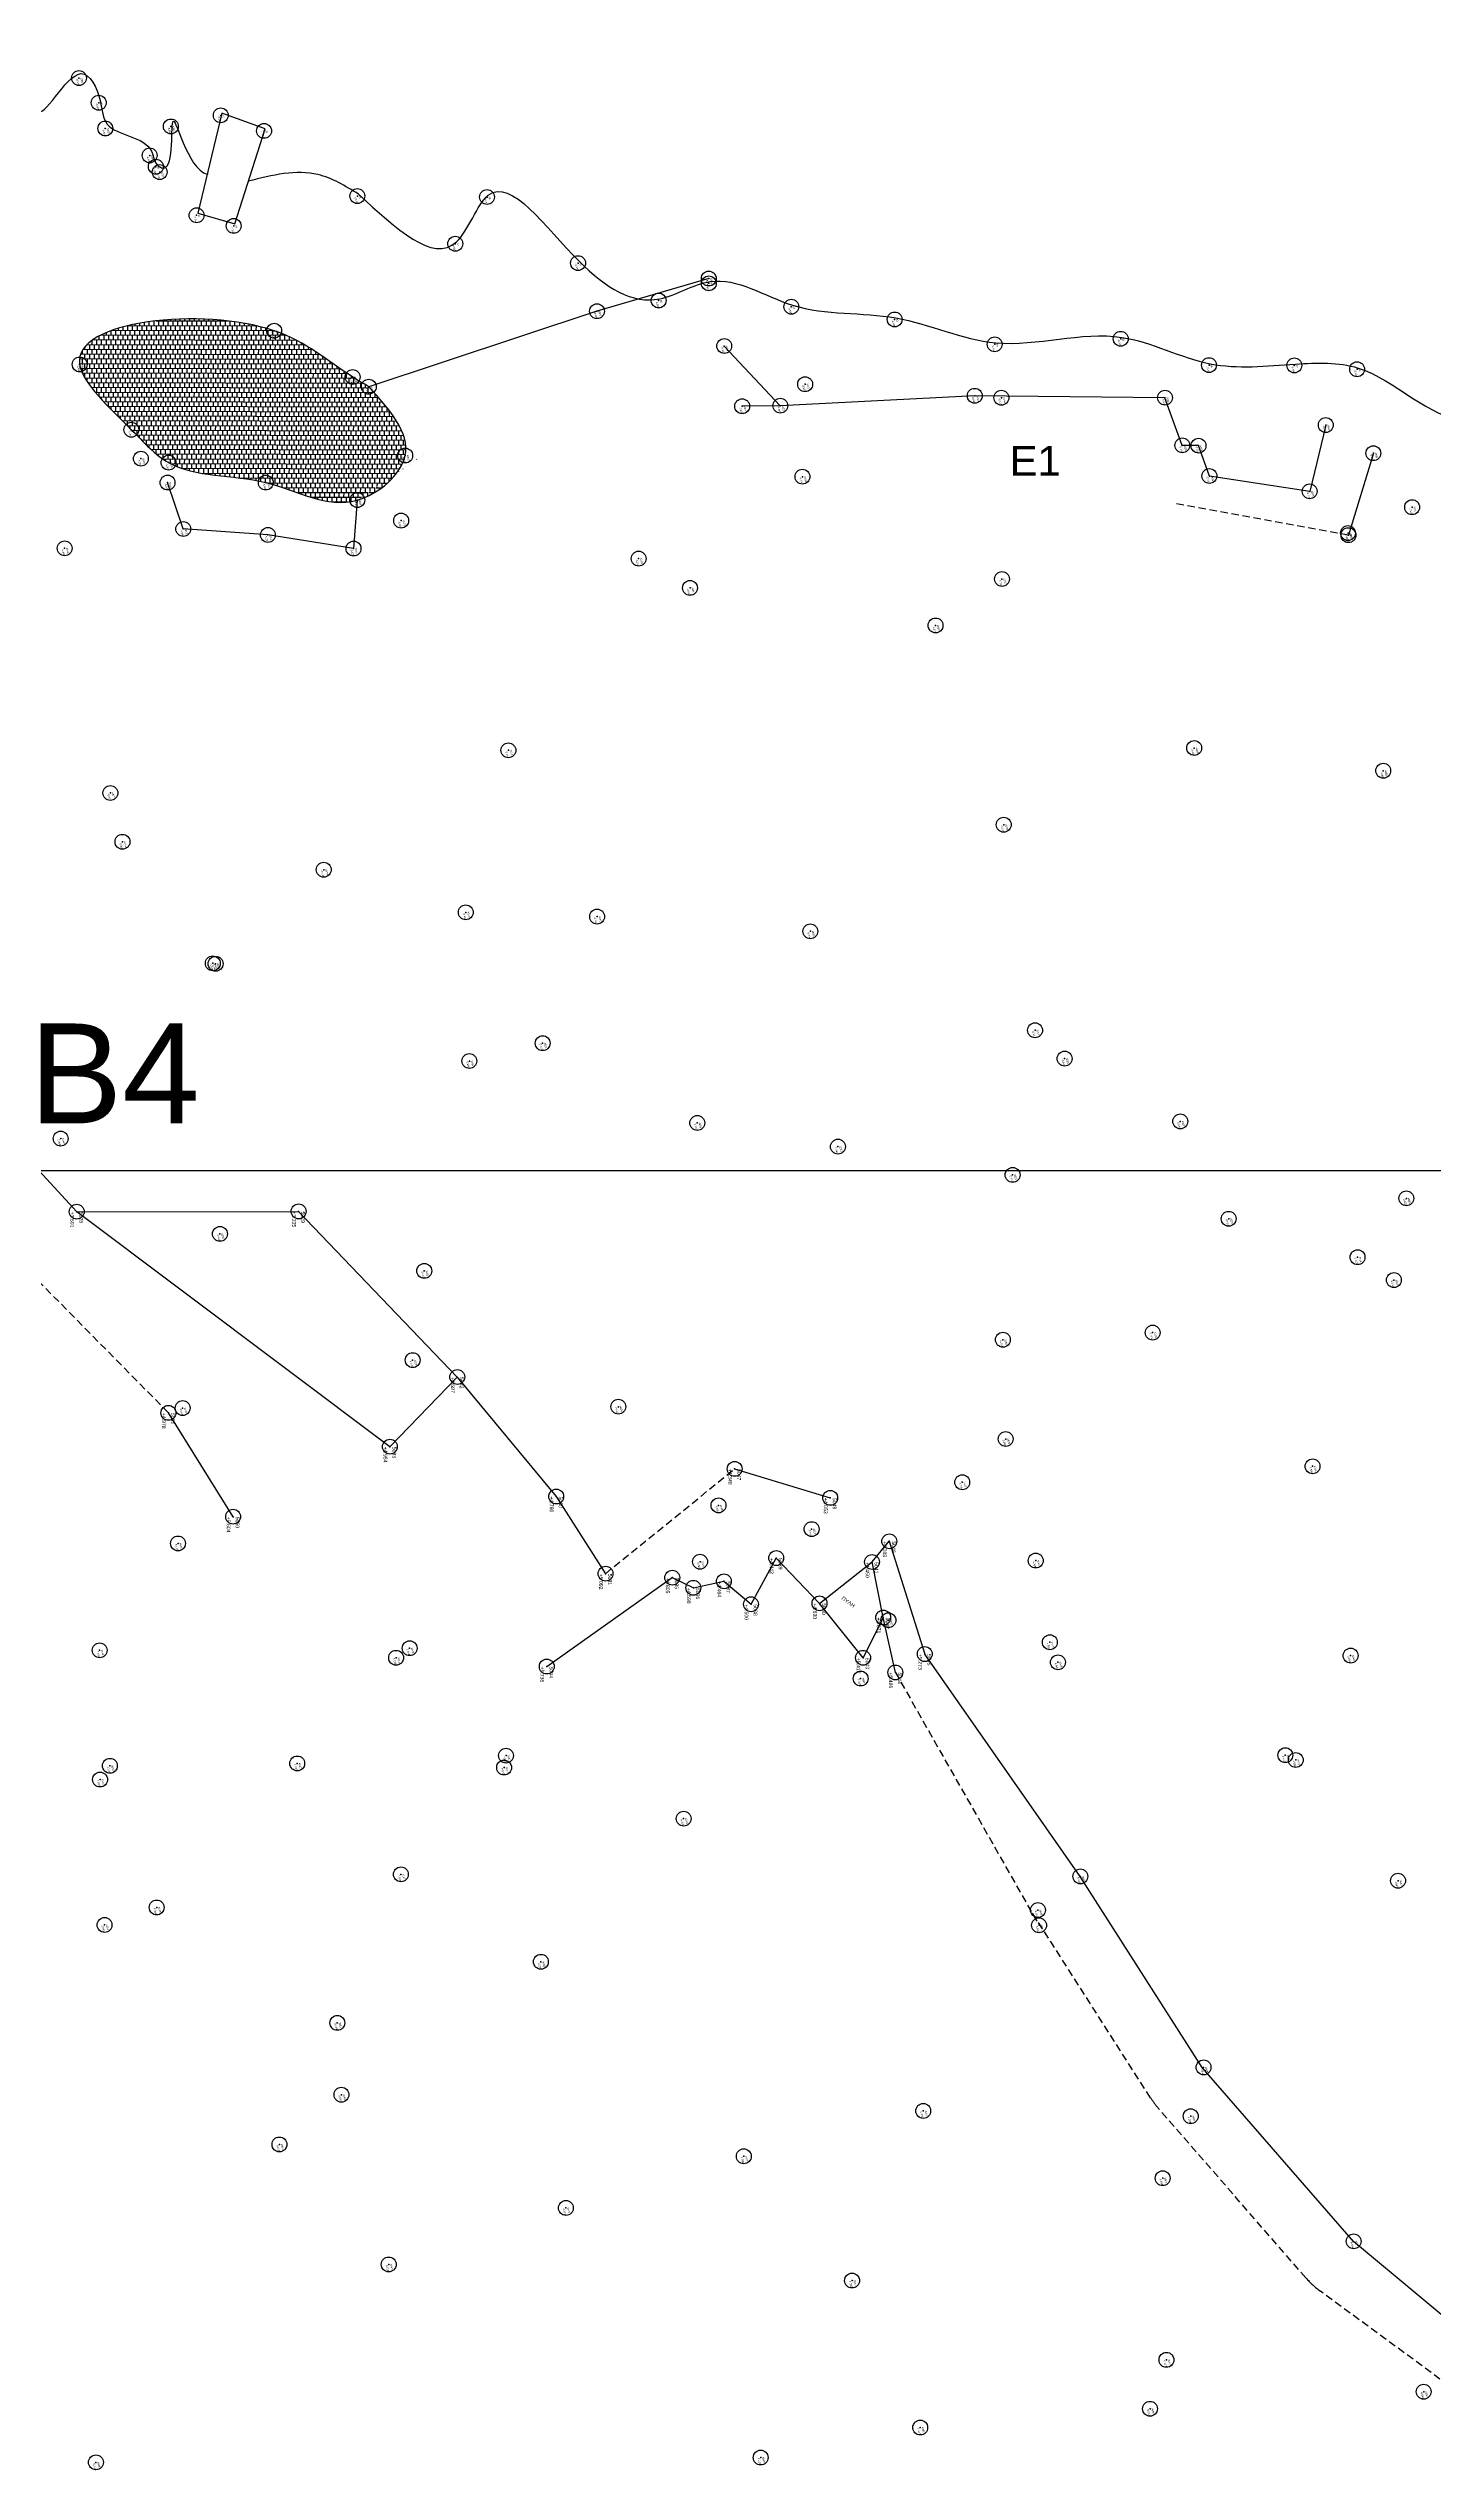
# Model space of a CAD drawing. Header units: millimetres. Extents: x 979 to 714242, y 976 to 4055134.
# Drawn here: x 713991.2 to 714037.8, y 4054819.1 to 4054900.6 of the extents above; entities that cross this region are included whole.
import ezdxf
from ezdxf.enums import TextEntityAlignment as Align

# ---------------------------------------------------------------- set-up
doc = ezdxf.new("R2010")
doc.units = ezdxf.units.MM
doc.header["$LTSCALE"] = 0.5
doc.header["$MEASUREMENT"] = 0
doc.header["$PDMODE"] = 32
doc.header["$PDSIZE"] = 0.5
doc.linetypes.add('DASHED', pattern=[0.75, 0.5, -0.25])
doc.linetypes.add('KatAxonas', pattern=[130, 100, -15, 0, -15])
for name, color, linetype in [('__lithosoros', 50, 'Continuous'), ('AKTOGRAMMI', 255, 'Continuous'), ('Allo', 3, 'KatAxonas'), ('AREA_KYK', 4, 'Continuous'), ('AREA_NOTES', 4, 'Continuous'), ('AREA_SHM', 4, 'Continuous'), ('AREA_TXT', 4, 'Continuous'), ('Endeixeis', 61, 'Continuous'), ('kanabos', 7, 'Continuous'), ('onoma_kataskevon', 1, 'Continuous'), ('TAX-DESC', 45, 'Continuous'), ('TAX-H', 192, 'Continuous'), ('TAX-KOD', 7, 'Continuous'), ('TAX-SHM', 7, 'Continuous')]:
    doc.layers.add(name, color=color, linetype=linetype)
doc.styles.add('gr-sdtopo1', font='gr-sdtopo1.shx', dxfattribs={"bigfont": 'BigFgrsdto1.shx'})
doc.styles.get("Standard").update_dxf_attribs({"font": 'arial.ttf'})
doc.styles.add('zzARIALzz', font='arial.ttf')

# ---------------------------------------------------------------- blocks, each defined once
blk = doc.blocks.new('kanabos')
at = {"layer": 'kanabos'}
blk.add_line((713988.0959999999, 4054862.798), (714188.096, 4054862.798), dxfattribs=at)
blk = doc.blocks.new('blk_SHMEIO_3-Lay')
at = {"layer": 'TAX-SHM'}
blk.add_point((0, 0), dxfattribs=at)
at = {"layer": 'TAX-DESC', "style": 'gr-sdtopo1'}
blk.add_attdef('DESC', (1.115307688236918, -0.3373385483951488), '', height=0.5, dxfattribs=at)
at = {"layer": 'TAX-H', "style": 'gr-sdtopo1'}
blk.add_attdef('H', (0, -1.7), '', height=1, dxfattribs=at)
at = {"layer": 'TAX-KOD', "style": 'gr-sdtopo1'}
blk.add_attdef('KOD', (0, 0.7000000000000002), '', height=1, dxfattribs=at)
blk = doc.blocks.new('blk_KOR-IDIOKT_4-Lay')
at = {"layer": 'AREA_KYK', "linetype": 'ByBlock', "lineweight": -2}
blk.add_circle((0, 0), 1, dxfattribs=at)
at = {"layer": 'AREA_SHM'}
blk.add_point((0, 0), dxfattribs=at)
at = {"layer": 'AREA_NOTES', "style": 'zzARIALzz'}
blk.add_attdef('KTT', (1.414213562373095, -3.414213562373095), '', height=1.5, dxfattribs=at)
at = {"layer": 'AREA_TXT', "style": 'zzARIALzz'}
blk.add_attdef('AA', (1.414213562373095, 1.414213562373095), '', height=3, dxfattribs=at)

msp = doc.modelspace()

# ---------------------------------------------------------------- hatches: boundary and pattern name
at = {"layer": '__lithosoros', "linetype": 'DASHED', "ltscale": 0.5}
h = msp.add_hatch(dxfattribs=at)
h.set_pattern_fill('AR-B88', color=256, scale=0.02, angle=-0.1253697694432894, style=0)
h.set_pattern_definition([(359.8746302305567, (0, 0), (0.0003500981621106096, 0.1599996169722818), []), (89.87463023055672, (0, 0), (-0.07964971032403027, 0.1601746660533371), [0.16, -0.16])])
edge = h.paths.add_edge_path()
edge.add_spline(control_points=[(714001.5853966628, 4054885.374920296), (714002.308808526, 4054885.577442361), (714003.9454917399, 4054886.996676333), (714002.6677815237, 4054888.416237971), (714001.9738185704, 4054889.187244709)], knot_values=[0, 1.292299600663682e-12, 1.292299600663682e-12, 1.292299600663682e-12, 2.200502669649365, 4.816476102081145, 4.816476102081145, 4.816476102081145, 4.816476102081145], degree=3, periodic=0)
edge.add_spline(control_points=[(714001.9738185704, 4054889.187244709), (714001.7896821551, 4054889.295286562), (714000.7199036588, 4054889.922977997), (713998.4142666734, 4054892.082414859), (713990.1793946616, 4054891.252198916), (713993.8061328724, 4054887.988911717), (713995.5236730295, 4054886.069496945), (713998.5308587089, 4054886.356871263), (714000.555904235, 4054885.086709746), (714001.5853966628, 4054885.374920296)], knot_values=[4.816476102079854, 4.816476102079854, 4.816476102079854, 4.816476102079854, 5.452911487884112, 8.513978785556816, 15.15163868863174, 17.9495380788986, 19.6200412966764, 22.95812457907469, 26.08967515337249, 26.08967515337378, 26.08967515337378, 26.08967515337378], degree=3, periodic=0)
h.paths.add_polyline_path([(714001.8559103926, 4054889.15659676), (714001.9292559117, 4054888.874423343), (714002.01995451, 4054888.897998688), (714001.9466089909, 4054889.180172105)], flags=24)
h.paths.add_polyline_path([(714002.0010281502, 4054889.194317312), (714002.052669383, 4054888.995644192), (714002.1433679813, 4054889.019219538), (714002.0917267485, 4054889.217892658)], flags=25)
h.paths.add_polyline_path([(714003.0780812564, 4054886.843673203), (714003.1529236228, 4054886.555741144), (714003.243622221, 4054886.57931649), (714003.1687798547, 4054886.867248548)], flags=24)
h.paths.add_polyline_path([(713998.537195003, 4054885.972293425), (713998.5821004228, 4054885.79953419), (713998.6727990211, 4054885.823109536), (713998.6278936013, 4054885.99586877)], flags=24)
h.paths.add_polyline_path([(713995.2672373225, 4054886.64324556), (713995.3121427423, 4054886.470486325), (713995.4028413406, 4054886.49406167), (713995.3579359208, 4054886.666820905)], flags=24)
h.paths.add_polyline_path([(713994.0148500284, 4054887.748735073), (713994.060503872, 4054887.573096518), (713994.1512024703, 4054887.596671863), (713994.1055486267, 4054887.772310419)], flags=24)
h.paths.add_polyline_path([(713992.2781382577, 4054889.942378897), (713992.3237921012, 4054889.766740341), (713992.4144906995, 4054889.790315687), (713992.368836856, 4054889.965954242)], flags=24)
h.paths.add_polyline_path([(713998.6731353981, 4054891.038424684), (713998.7427387988, 4054890.77064787), (713998.8334373971, 4054890.794223215), (713998.7638339964, 4054891.06200003)], flags=24)
h.paths.add_polyline_path([(713998.8182531554, 4054891.076145237), (713998.8631585753, 4054890.903386002), (713998.9538571736, 4054890.926961347), (713998.9089517538, 4054891.099720582)], flags=25)
h.paths.add_polyline_path([(714001.3107573079, 4054889.485014351), (714001.384102827, 4054889.202840934), (714001.4748014254, 4054889.22641628), (714001.4014559062, 4054889.508589697)], flags=24)
h.paths.add_polyline_path([(714001.4558750653, 4054889.522734904), (714001.5060194508, 4054889.329820425), (714001.5967180491, 4054889.353395771), (714001.5465736636, 4054889.54631025)], flags=25)

# ---------------------------------------------------------------- linework, layer by layer
at = {"layer": 'AKTOGRAMMI'}
for p, q in [((713997.0332653136, 4054898.380244315), (713996.2232653135, 4054895.019244315)), ((713998.4872653136, 4054897.860244315), (713997.0332653136, 4054898.380244315)), ((713997.4712653136, 4054894.663244315), (713998.4872653136, 4054897.860244315)), ((713996.2232653135, 4054895.019244315), (713997.4712653136, 4054894.663244315))]:
    msp.add_line(p, q, dxfattribs=at)
for points in [[(713952.5491376348, 4054909.22173878), (713955.4053167043, 4054908.696452077), (713958.5164178434, 4054909.563176775), (713962.0468566815, 4054909.782201007), (713962.0540189581, 4054908.898915264), (713963.4574365438, 4054907.776263457), (713966.4553630514, 4054907.11408021), (713967.9357378302, 4054907.250901535), (713968.2343905418, 4054907.396027348), (713968.7009453462, 4054906.665504512), (713968.7060125085, 4054906.637894299), (713970.1502676075, 4054906.308678246), (713969.344853163, 4054904.596805713), (713968.9469938452, 4054903.710680317), (713970.3035724304, 4054904.355952298), (713971.5518007274, 4054904.621613958), (713970.869722388, 4054903.915563577), (713972.6353055295, 4054903.282047855), (713973.206990271, 4054902.790356759), (713975.1820469277, 4054903.462805292), (713975.2302637664, 4054903.500049573), (713976.3589345868, 4054902.761459877), (713976.5444435008, 4054902.498940375), (713979.4816382796, 4054902.622626715), (713979.9464338205, 4054902.519528273), (713981.1070085568, 4054902.790070621), (713981.3413624987, 4054902.821022854), (713982.0229530627, 4054901.545977638), (713983.1568045906, 4054901.780583018), (713983.8245633933, 4054901.948403053), (713985.4818996779, 4054901.821495544), (713986.0352967395, 4054901.706686126), (713987.9960065003, 4054898.642719705), (713989.0576226754, 4054899.694699313), (713989.2640855149, 4054899.617214415), (713989.5377427577, 4054899.895163041), (713990.0249605178, 4054899.220586985), (713990.6349345477, 4054899.378167705), (713990.8542728844, 4054898.501152487), (713992.2922571497, 4054899.715431389), (713992.9363218526, 4054898.807177207), (713993.1760457983, 4054898.017519841), (713994.6655846984, 4054897.109223158), (713994.8546149933, 4054896.653974609), (713995.0025026042, 4054896.548677598), (713995.3797657267, 4054898.082807493), (713996.5395127039, 4054896.331475771), (713996.5546382345, 4054896.327830522)], [(714001.6304609821, 4054895.662145917), (714000.2648368098, 4054896.321655131), (713997.9271532183, 4054896.097765606)], [(714001.6304609821, 4054895.662145917), (714004.9209586792, 4054894.057942094), (714005.9913958395, 4054895.627603615), (714009.0505374568, 4054893.403904542), (714011.7577892629, 4054892.144977754), (714013.4460565184, 4054892.722285016), (714016.2183343967, 4054891.932217065), (714019.6934026914, 4054891.502612193), (714023.0565785017, 4054890.665251178), (714027.294986286, 4054890.846977496), (714030.2640514455, 4054889.95947872), (714033.1310336418, 4054889.94820541), (714035.2427506952, 4054889.816584419), (714038.9228623508, 4054888.035527653), (714042.6960590013, 4054888.121271675), (714044.166257396, 4054886.496050824), (714046.2455013754, 4054886.491501191), (714048.6496072441, 4054886.08023975), (714049.6448542476, 4054887.106064492), (714052.5342063605, 4054884.521736075), (714055.9817582954, 4054884.313191941), (714061.5219135177, 4054884.378069608), (714063.1255466295, 4054881.466553706), (714064.6776521711, 4054883.798163105), (714066.7622993886, 4054881.806596893), (714068.5482623806, 4054880.416685676), (714070.5283735215, 4054881.836356366), (714072.2644392366, 4054884.149563195), (714077.0609138436, 4054879.334056436), (714078.571207723, 4054880.837755342), (714080.4318313481, 4054879.749681481), (714081.1292146983, 4054881.295159227), (714084.0297869949, 4054880.863310691), (714086.0294939574, 4054881.339595746), (714087.7466977475, 4054881.508679934)]]:
    msp.add_spline(points, degree=3, dxfattribs=at)
at = {"layer": 'Allo'}
for p, q in [((714015.8099807166, 4054888.550544566), (714014.5273243589, 4054888.532277975)), ((713995.7342852354, 4054884.404748628), (713995.2057812926, 4054885.964970914)), ((714001.5853966628, 4054885.374920297), (714001.4589319862, 4054883.746741349)), ((713998.5792832426, 4054884.204011631), (713995.7342852354, 4054884.404748628)), ((714001.4589319862, 4054883.746741349), (713998.5792832426, 4054884.204011631)), ((713984.7513647593, 4054869.49689841), (713992.151921068, 4054861.448223282)), ((713992.151921068, 4054861.448223282), (713999.6121256915, 4054861.457332408)), ((714002.6814652637, 4054853.546883836), (713992.151921068, 4054861.448223282)), ((713999.6121256915, 4054861.457332408), (714004.9482293965, 4054855.888682369)), ((714004.9482293965, 4054855.888682369), (714002.6814652637, 4054853.546883836)), ((714004.9482293965, 4054855.888682369), (714008.2740338054, 4054851.869698662)), ((713997.4105656215, 4054851.192967534), (713995.2354699611, 4054854.684708056)), ((714014.2740060419, 4054852.801004284), (714017.4879335042, 4054851.824783884)), ((714008.2740338054, 4054851.869698662), (714009.9337652726, 4054849.276215203)), ((714018.8934168081, 4054849.669907163), (714019.4737927031, 4054850.364272933)), ((714019.4737927031, 4054850.364272933), (714020.6679906277, 4054846.573691932)), ((714007.9580988946, 4054846.153571553), (714012.1759729912, 4054849.143119195)), ((714012.1759729912, 4054849.143119195), (714012.8858407155, 4054848.801650582)), ((714014.8253955971, 4054848.247448578), (714015.6711781645, 4054849.801163111)), ((714015.6711781645, 4054849.801163111), (714017.1276392563, 4054848.278978468)), ((714017.1276392563, 4054848.278978468), (714018.8934168081, 4054849.669907163)), ((714019.269680416, 4054847.801505254), (714018.8934168081, 4054849.669907163)), ((714012.8858407155, 4054848.801650582), (714013.912228418, 4054849.019203528)), ((714013.912228418, 4054849.019203528), (714014.8253955971, 4054848.247448578)), ((714018.5921642191, 4054846.448737054), (714017.1276392563, 4054848.278978468)), ((714019.269680416, 4054847.801505254), (714018.5921642191, 4054846.448737054)), ((714019.6780816726, 4054845.954901773), (714019.269680416, 4054847.801505254)), ((714025.897537217, 4054839.096791536), (714020.6679906277, 4054846.573691932)), ((714029.9992528216, 4054832.675697486), (714025.897537217, 4054839.096791536)), ((714035.0880343248, 4054826.826218162), (714029.9992528216, 4054832.675697486)), ((714043.3725704728, 4054819.893399629), (714035.0880343248, 4054826.826218162))]:
    msp.add_line(p, q, dxfattribs=at)
at = {"layer": 'Allo', "linetype": 'DASHED'}
for p, q in [((714034.9137399332, 4054884.196463747), (714029.1191780117, 4054885.251164226)), ((713995.2354699611, 4054854.684708056), (713980.4086950975, 4054869.722198675)), ((714009.9337652726, 4054849.276215203), (714014.2740060419, 4054852.801004284)), ((714019.6780816726, 4054845.954901773), (714024.5102117797, 4054837.453944881)), ((714028.2596039822, 4054831.65053792), (714024.1969522377, 4054838.010478846)), ((714033.4819237979, 4054825.597918575), (714028.5244287672, 4054831.296486034)), ((714042.2226674668, 4054819.086155505), (714033.9692094062, 4054825.149212063))]:
    msp.add_line(p, q, dxfattribs=at)
at = {"layer": 'Allo', "linetype": 'Continuous', "ltscale": 0.1800222914024367}
for points in [[(714013.4052968887, 4054892.825069533), (714009.6446737517, 4054891.726680431), (714001.9738185704, 4054889.187244709)], [(714029.3273935909, 4054887.216219953), (714028.7444040123, 4054888.819107395), (714022.3488434078, 4054888.882199049), (714015.8099807166, 4054888.550544566), (714013.922953839, 4054890.555298558)]]:
    msp.add_lwpolyline(points, dxfattribs=at)
at = {"layer": 'Allo', "ltscale": 0.1800222914024367}
for points in [[(714034.1511039543, 4054887.897640771), (714033.6101400182, 4054885.669903349), (714030.2383185197, 4054886.184190993), (714029.871522083, 4054887.205770835), (714029.3273935909, 4054887.216219953)], [(714035.7502918299, 4054886.952554987), (714034.9137399332, 4054884.196463747)]]:
    msp.add_lwpolyline(points, dxfattribs=at)
at = {"layer": 'Allo'}
for centre, start, end in [((714030.7878088759, 4054833.265523993), 212.5699379197397, 221.0217887334337), ((714035.7453039063, 4054827.566956534), 221.0217887341722, 233.6986974763661)]:
    msp.add_arc(centre, 3, start, end, dxfattribs=at)
at = {"layer": 'Allo', "linetype": 'Continuous'}
msp.add_spline([(714001.9738185704, 4054889.187244709), (714003.1959894341, 4054886.874321152), (714001.5853966628, 4054885.374920297), (713998.5099854236, 4054885.965220822), (713995.2400277429, 4054886.636172956), (713993.9876404488, 4054887.74166247), (713992.2509286781, 4054889.935306293), (713998.7910435759, 4054891.069072633), (714001.4286654857, 4054889.5156623), (714001.9738185704, 4054889.187244709)], degree=3, dxfattribs=at)

# ---------------------------------------------------------------- block references
at = {"layer": 'AREA_SHM', "xscale": 1.119008732385416, "yscale": 1.119008732385416, "zscale": 1.119008732385416}
msp.add_blockref('blk_KOR-IDIOKT_4-Lay', (713988.9738448192, 4054862.836950098), dxfattribs=at).add_auto_attribs({'AA': 'B4'})
at = {"layer": 'kanabos'}
msp.add_blockref('kanabos', (0.8778448193334043, 0.03895009867846966), dxfattribs=at)
at = {"layer": 'TAX-SHM'}
for p, xscale, yscale, zscale, rotation, values in [((713992.2283072327, 4054899.566361182), 0.062475, 0.062475, 0.062475, 284.5704941548227, {'KOD': '3381', 'H': '-8.565'}), ((713992.8926247153, 4054898.735771463), 0.062475, 0.062475, 0.062475, 284.5704941548227, {'KOD': '39', 'H': '-8.605'}), ((713993.1134062447, 4054897.870485084), 0.062475, 0.062475, 0.062475, 284.5704941548227, {'KOD': '3382', 'H': '-8.617'}), ((713995.3170264135, 4054897.939057332), 0.062475, 0.062475, 0.062475, 284.5704941548227, {'KOD': '3384', 'H': '-8.512'}), ((713996.9970550677, 4054898.312721246), 0.062475, 0.062475, 0.062475, 284.5704941548227, {'KOD': '42', 'H': '-7.957'}), ((713998.4511357653, 4054897.790738177), 0.062475, 0.062475, 0.062475, 284.5704941548227, {'KOD': '43', 'H': '-7.985'}), ((713994.6052651545, 4054896.964661154), 0.062475, 0.062475, 0.062475, 284.5704941548227, {'KOD': '3383', 'H': '-8.499'}), ((713994.8125480451, 4054896.584583789), 0.062475, 0.062475, 0.062475, 284.5704941548227, {'KOD': '40', 'H': '-7.900'}), ((713994.9420503462, 4054896.404366825), 0.062475, 0.062475, 0.062475, 284.5704941548227, {'KOD': '3137', 'H': '-7.941'}), ((714001.5887900032, 4054895.597545326), 0.062475, 0.062475, 0.062475, 284.5704941548227, {'KOD': '45', 'H': '-8.620'}), ((714005.9488477395, 4054895.566407907), 0.062475, 0.062475, 0.062475, 284.5704941548227, {'KOD': '48', 'H': '-8.691'}), ((713996.183110998, 4054894.952900856), 0.062475, 0.062475, 0.062475, 284.5704941548227, {'KOD': '41', 'H': '-7.742'}), ((713997.429972271, 4054894.596099838), 0.062475, 0.062475, 0.062475, 284.5704941548227, {'KOD': '44', 'H': '-7.717'}), ((714004.8798050485, 4054893.994927164), 0.062475, 0.062475, 0.062475, 284.5704941548227, {'KOD': '47', 'H': '-8.552'}), ((714009.0094033307, 4054893.343875686), 0.062475, 0.062475, 0.062475, 284.5704941548227, {'KOD': '49', 'H': '-8.398'}), ((714013.4052968887, 4054892.825069533), 0.062475, 0.062475, 0.062475, 284.5704941548227, {'KOD': '4906', 'H': '-8.791'}), ((714011.7177536027, 4054892.086788654), 0.062475, 0.062475, 0.062475, 284.5704941548227, {'KOD': '50', 'H': '-8.260'}), ((714013.4065446756, 4054892.665243243), 0.062475, 0.062475, 0.062475, 284.5704941548227, {'KOD': '51', 'H': '-8.602'}), ((714009.6446737517, 4054891.726680431), 0.062475, 0.062475, 0.062475, 284.5704941548227, {'KOD': '4907', 'H': '-8.470'}), ((714016.1789178513, 4054891.877352404), 0.062475, 0.062475, 0.062475, 284.5704941548227, {'KOD': '52', 'H': '-8.595'}), ((714019.6542245732, 4054891.449891074), 0.062475, 0.062475, 0.062475, 284.5704941548227, {'KOD': '53', 'H': '-8.440'}), ((713998.7910435759, 4054891.069072633), 0.062475, 0.062475, 0.062475, 284.5704941548227, {'KOD': '4919', 'H': '-6.810'}), ((714013.922953839, 4054890.555298558), 0.062475, 0.062475, 0.062475, 284.5704941548227, {'KOD': '4905', 'H': '-8.201'}), ((714023.017643847, 4054890.614151407), 0.062475, 0.062475, 0.062475, 284.5704941548227, {'KOD': '54', 'H': '-8.643'}), ((714027.2563507003, 4054890.799446341), 0.062475, 0.062475, 0.062475, 284.5704941548227, {'KOD': '55', 'H': '-8.244'}), ((713992.2509286781, 4054889.935306293), 0.062475, 0.062475, 0.062475, 284.5704941548227, {'KOD': '4918', 'H': '-5.882'}), ((714030.2258629175, 4054889.912979651), 0.062475, 0.062475, 0.062475, 284.5704941548227, {'KOD': '56', 'H': '-7.535'}), ((714033.093326868, 4054889.904063616), 0.062475, 0.062475, 0.062475, 284.5704941548227, {'KOD': '57', 'H': '-8.550'}), ((714035.2046813602, 4054889.77507057), 0.062475, 0.062475, 0.062475, 284.5704941548227, {'KOD': '58', 'H': '-8.509'}), ((714001.4286654857, 4054889.5156623), 0.062475, 0.062475, 0.062475, 284.5704941548227, {'KOD': '4920', 'H': '-6.685'}), ((714001.9738185704, 4054889.187244709), 0.062475, 0.062475, 0.062475, 284.5704941548227, {'KOD': '4908', 'H': '-6.866'}), ((714016.6451229705, 4054889.272873035), 0.062475, 0.062475, 0.062475, 284.5704941548227, {'KOD': '3155', 'H': '-8.073'}), ((714022.3488434078, 4054888.882199049), 0.062475, 0.062475, 0.062475, 284.5704941548227, {'KOD': '4902', 'H': '-8.032'}), ((714023.2442104453, 4054888.816328953), 0.062475, 0.062475, 0.062475, 284.5704941548227, {'KOD': '3156', 'H': '-8.118'}), ((714028.7444040123, 4054888.819107395), 0.062475, 0.062475, 0.062475, 284.5704941548227, {'KOD': '4901', 'H': '-8.505'}), ((714014.5273243589, 4054888.532277975), 0.062475, 0.062475, 0.062475, 284.5704941548227, {'KOD': '4904', 'H': '-7.637'}), ((714015.8099807166, 4054888.550544566), 0.062475, 0.062475, 0.062475, 284.5704941548227, {'KOD': '4903', 'H': '-7.847'}), ((714034.1511039543, 4054887.897640771), 0.062475, 0.062475, 0.062475, 284.5704941548227, {'KOD': '4894', 'H': '-8.362'}), ((713993.9876404488, 4054887.74166247), 0.062475, 0.062475, 0.062475, 284.5704941548227, {'KOD': '4917', 'H': '-5.451'}), ((714029.3273935909, 4054887.216219953), 0.062475, 0.062475, 0.062475, 284.5704941548227, {'KOD': '4900', 'H': '-8.060'}), ((714029.871522083, 4054887.205770835), 0.062475, 0.062475, 0.062475, 284.5704941548227, {'KOD': '4899', 'H': '-8.210'}), ((713994.3095911932, 4054886.76938642), 0.062475, 0.062475, 0.062475, 284.5704941548227, {'KOD': '4876', 'H': '-5.381'}), ((713995.2400277429, 4054886.636172956), 0.062475, 0.062475, 0.062475, 284.5704941548227, {'KOD': '4916', 'H': '-5.365'}), ((714003.1959894341, 4054886.874321152), 0.062475, 0.062475, 0.062475, 284.5704941548227, {'KOD': '4909', 'H': '-5.870'}), ((714035.7502918299, 4054886.952554987), 0.062475, 0.062475, 0.062475, 284.5704941548227, {'KOD': '4895', 'H': '-8.156'}), ((713995.2057812926, 4054885.964970914), 0.062475, 0.062475, 0.062475, 284.5704941548227, {'KOD': '4914', 'H': '-5.345'}), ((713998.5099854236, 4054885.965220822), 0.062475, 0.062475, 0.062475, 284.5704941548227, {'KOD': '4915', 'H': '-5.469'}), ((714016.5547972564, 4054886.162103795), 0.062475, 0.062475, 0.062475, 284.5704941548227, {'KOD': '3154', 'H': '-6.747'}), ((714030.2383185197, 4054886.184190993), 0.062475, 0.062475, 0.062475, 284.5704941548227, {'KOD': '4898', 'H': '-8.024'}), ((714033.6101400182, 4054885.669903349), 0.062475, 0.062475, 0.062475, 284.5704941548227, {'KOD': '4896', 'H': '-8.097'}), ((714001.5853966628, 4054885.374920297), 0.062475, 0.062475, 0.062475, 284.5704941548227, {'KOD': '4910', 'H': '-5.357'}), ((714003.0609135274, 4054884.686992988), 0.062475, 0.062475, 0.062475, 284.5704941548227, {'KOD': '4878', 'H': '-5.050'}), ((714037.0539275976, 4054885.137125621), 0.062475, 0.062475, 0.062475, 284.5704941548227, {'KOD': '3169', 'H': '-7.528'}), ((713995.7342852354, 4054884.404748628), 0.062475, 0.062475, 0.062475, 284.5704941548227, {'KOD': '4913', 'H': '-4.998'}), ((713998.5792832426, 4054884.204011631), 0.062475, 0.062475, 0.062475, 284.5704941548227, {'KOD': '4912', 'H': '-5.251'}), ((714034.8985303394, 4054884.266902857), 0.062475, 0.062475, 0.062475, 284.5704941548227, {'KOD': '4897', 'H': '-7.912'}), ((714034.9137399332, 4054884.196463747), 0.062475, 0.062475, 0.062475, 284.5704941548227, {'KOD': '4897', 'H': '-7.246'}), ((713991.7465819898, 4054883.754650307), 0.062475, 0.062475, 0.062475, 284.5704941548227, {'KOD': '3140', 'H': '-3.880'}), ((714001.4589319862, 4054883.746741349), 0.062475, 0.062475, 0.062475, 284.5704941548227, {'KOD': '4911', 'H': '-5.420'}), ((714011.0465468699, 4054883.407806483), 0.062475, 0.062475, 0.062475, 284.5704941548227, {'KOD': '3153', 'H': '-5.216'}), ((714012.7746461816, 4054882.423902642), 0.062475, 0.062475, 0.062475, 284.5704941548227, {'KOD': '4880', 'H': '-4.611'}), ((714023.2632096494, 4054882.721078341), 0.062475, 0.062475, 0.062475, 284.5704941548227, {'KOD': '3157', 'H': '-5.749'}), ((714021.0291222436, 4054881.159835418), 0.062475, 0.062475, 0.062475, 284.5704941548227, {'KOD': '4882', 'H': '-4.872'}), ((714006.667331323, 4054876.961812363), 0.062475, 0.062475, 0.062475, 284.5704941548227, {'KOD': '3152', 'H': '-2.442'}), ((714029.7257269081, 4054877.038088663), 0.062475, 0.062475, 0.062475, 284.5704941548227, {'KOD': '4884', 'H': '-4.489'}), ((714036.0822194121, 4054876.274644467), 0.062475, 0.062475, 0.062475, 284.5704941548227, {'KOD': '4886', 'H': '-4.850'}), ((713993.2839174587, 4054875.526781588), 0.062475, 0.062475, 0.062475, 284.5704941548227, {'KOD': '4877', 'H': '-0.877'}), ((714023.3235102873, 4054874.459547923), 0.062475, 0.062475, 0.062475, 284.5704941548227, {'KOD': '3158', 'H': '-3.621'}), ((713993.6909350473, 4054873.885386242), 0.062475, 0.062475, 0.062475, 284.5704941548227, {'KOD': '3141', 'H': '-0.306'}), ((714000.4587213825, 4054872.946778167), 0.062475, 0.062475, 0.062475, 284.5704941548227, {'KOD': '4879', 'H': '-0.536'}), ((714005.2349678334, 4054871.513238896), 0.062475, 0.062475, 0.062475, 284.5704941548227, {'KOD': '3151', 'H': '-0.465'}), ((714009.649661629, 4054871.37128225), 0.062475, 0.062475, 0.062475, 284.5704941548227, {'KOD': '4881', 'H': '-1.017'}), ((714016.8198199477, 4054870.876162378), 0.062475, 0.062475, 0.062475, 284.5704941548227, {'KOD': '4883', 'H': '-0.946'}), ((713996.7283548126, 4054869.800126255), 0.062475, 0.062475, 0.062475, 284.5704941548227, {'KOD': '4831', 'H': '0.943'}), ((713996.8214002219, 4054869.784015643), 0.062475, 0.062475, 0.062475, 284.5704941548227, {'KOD': '4829', 'H': '0.949'}), ((714024.3758393358, 4054867.549033285), 0.062475, 0.062475, 0.062475, 284.5704941548227, {'KOD': '3159', 'H': '-0.872'}), ((714007.8176261503, 4054867.114492027), 0.062475, 0.062475, 0.062475, 284.5704941548227, {'KOD': '4827', 'H': '0.651'}), ((714005.354594965, 4054866.51353747), 0.062475, 0.062475, 0.062475, 284.5704941548227, {'KOD': '3150', 'H': '0.966'}), ((714025.3694601743, 4054866.596360398), 0.062475, 0.062475, 0.062475, 284.5704941548227, {'KOD': '4885', 'H': '-0.647'}), ((714013.017600969, 4054864.43239548), 0.062475, 0.062475, 0.062475, 284.5704941548227, {'KOD': '4825', 'H': '1.115'}), ((714029.2580144131, 4054864.483660957), 0.062475, 0.062475, 0.062475, 284.5704941548227, {'KOD': '4887', 'H': '0.137'}), ((713991.6124686599, 4054863.906574365), 0.062475, 0.062475, 0.062475, 284.5704941548227, {'KOD': '3142', 'H': '3.266'}), ((714017.7478785799, 4054863.63680908), 0.062475, 0.062475, 0.062475, 284.5704941548227, {'KOD': '4823', 'H': '1.431'}), ((714023.6207767641, 4054862.686703338), 0.062475, 0.062475, 0.062475, 284.5704941548227, {'KOD': '4821', 'H': '0.975'}), ((714036.860247035, 4054861.896971149), 0.062475, 0.062475, 0.062475, 284.5704941548227, {'KOD': '4889', 'H': '0.038'}), ((713992.151921068, 4054861.448223282), 0.12495, 0.12495, 0.12495, 269.6398654796607, {'KOD': '5028', 'H': '+3.591'}), ((713999.6121256915, 4054861.457332408), 0.12495, 0.12495, 0.12495, 269.6398654796607, {'KOD': '5029', 'H': '+3.235'}), ((714030.8862017663, 4054861.208947084), 0.062475, 0.062475, 0.062475, 284.5704941548227, {'KOD': '4820', 'H': '0.992'}), ((713996.9676870303, 4054860.702753332), 0.062475, 0.062475, 0.062475, 284.5704941548227, {'KOD': '4830', 'H': '3.869'}), ((714003.8377716751, 4054859.458035708), 0.062475, 0.062475, 0.062475, 284.5704941548227, {'KOD': '3149', 'H': '3.542'}), ((714035.2184785353, 4054859.917280721), 0.062475, 0.062475, 0.062475, 284.5704941548227, {'KOD': '4818', 'H': '0.419'}), ((714036.4412916689, 4054859.14816952), 0.062475, 0.062475, 0.062475, 284.5704941548227, {'KOD': '3107', 'H': '0.542'}), ((714023.2941055456, 4054857.142204901), 0.062475, 0.062475, 0.062475, 284.5704941548227, {'KOD': '3160', 'H': '2.220'}), ((714028.3285789927, 4054857.382459171), 0.062475, 0.062475, 0.062475, 284.5704941548227, {'KOD': '3108', 'H': '1.972'}), ((714003.4464021581, 4054856.456030561), 0.062475, 0.062475, 0.062475, 284.5704941548227, {'KOD': '4828', 'H': '4.570'}), ((714004.9482293965, 4054855.888682369), 0.12495, 0.12495, 0.12495, 269.6398654796607, {'KOD': '5032', 'H': '+4.687'}), ((713995.2354699611, 4054854.684708056), 0.12495, 0.12495, 0.12495, 269.6398654796607, {'KOD': '5051', 'H': '+4.978'}), ((713995.7142666327, 4054854.84400506), 0.062475, 0.062475, 0.062475, 284.5704941548227, {'KOD': '3143', 'H': '4.978'}), ((714010.3636182989, 4054854.890863843), 0.062475, 0.062475, 0.062475, 284.5704941548227, {'KOD': '4826', 'H': '4.215'}), ((714023.3887740523, 4054853.804682186), 0.062475, 0.062475, 0.062475, 284.5704941548227, {'KOD': '4822', 'H': '3.448'}), ((714002.6814652637, 4054853.546883836), 0.12495, 0.12495, 0.12495, 269.6398654796607, {'KOD': '5033', 'H': '+4.954'}), ((714033.7055475018, 4054852.886554963), 0.062475, 0.062475, 0.062475, 284.5704941548227, {'KOD': '4819', 'H': '2.800'}), ((714014.2740060419, 4054852.801004284), 0.12495, 0.12495, 0.12495, 269.6398654796607, {'KOD': '5047', 'H': '+4.348'}), ((714021.9254674674, 4054852.350798134), 0.062475, 0.062475, 0.062475, 284.5704941548227, {'KOD': '3109', 'H': '3.795'}), ((714008.2740338054, 4054851.869698662), 0.12495, 0.12495, 0.12495, 269.6398654796607, {'KOD': '5030', 'H': '+4.780'}), ((714013.73175412, 4054851.572465571), 0.062475, 0.062475, 0.062475, 284.5704941548227, {'KOD': '4644', 'H': '4.397'}), ((714017.4879335042, 4054851.824783884), 0.12495, 0.12495, 0.12495, 269.6398654796607, {'KOD': '5049', 'H': '+4.053'}), ((713997.4105656215, 4054851.192967534), 0.12495, 0.12495, 0.12495, 269.6398654796607, {'KOD': '5050', 'H': '+5.604'}), ((714016.8622209588, 4054850.774331264), 0.062475, 0.062475, 0.062475, 284.5704941548227, {'KOD': '4824', 'H': '4.310'}), ((713995.5583063783, 4054850.292384646), 0.062475, 0.062475, 0.062475, 284.5704941548227, {'KOD': '4641', 'H': '6.175'}), ((714013.1112762098, 4054849.678457872), 0.062475, 0.062475, 0.062475, 284.5704941548227, {'KOD': '3110', 'H': '4.484'}), ((714015.6711781645, 4054849.801163111), 0.12495, 0.12495, 0.12495, 269.6398654796607, {'KOD': '5039', 'H': '+4.442'}), ((714018.8934168081, 4054849.669907163), 0.12495, 0.12495, 0.12495, 269.6398654796607, {'KOD': '5041', 'H': '+4.450'}), ((714019.4737927031, 4054850.364272933), 0.12495, 0.12495, 0.12495, 269.6398654796607, {'KOD': '5046', 'H': '+4.288'}), ((714024.3994959341, 4054849.717502072), 0.062475, 0.062475, 0.062475, 284.5704941548227, {'KOD': '4646', 'H': '4.266'}), ((714009.9337652726, 4054849.276215203), 0.12495, 0.12495, 0.12495, 269.6398654796607, {'KOD': '5031', 'H': '+5.092'}), ((714012.1759729912, 4054849.143119195), 0.12495, 0.12495, 0.12495, 269.6398654796607, {'KOD': '5035', 'H': '+4.805'}), ((714012.8858407155, 4054848.801650582), 0.12495, 0.12495, 0.12495, 269.6398654796607, {'KOD': '5036', 'H': '+4.598'}), ((714013.912228418, 4054849.019203528), 0.12495, 0.12495, 0.12495, 269.6398654796607, {'KOD': '5037', 'H': '+4.464'}), ((714014.8253955971, 4054848.247448578), 0.12495, 0.12495, 0.12495, 269.6398654796607, {'KOD': '5038', 'H': '+4.500'}), ((714017.1276392563, 4054848.278978468), 0.12495, 0.12495, 0.12495, 269.6398654796607, {'KOD': '5040', 'H': '+4.630'}), ((714019.269680416, 4054847.801505254), 0.12495, 0.12495, 0.12495, 269.6398654796607, {'KOD': '5042', 'H': '+4.871'}), ((714019.4438240142, 4054847.711276308), 0.062475, 0.062475, 0.062475, 284.5704941548227, {'KOD': '3692', 'H': '6.161'}), ((713992.9223438832, 4054846.699708384), 0.062475, 0.062475, 0.062475, 284.5704941548227, {'KOD': '3144', 'H': '7.144'}), ((714002.8914026096, 4054846.447523705), 0.062475, 0.062475, 0.062475, 284.5704941548227, {'KOD': '3111', 'H': '5.846'}), ((714003.3458355973, 4054846.770224277), 0.062475, 0.062475, 0.062475, 284.5704941548227, {'KOD': '3148', 'H': '5.862'}), ((714018.5921642191, 4054846.448737054), 0.12495, 0.12495, 0.12495, 269.6398654796607, {'KOD': '5043', 'H': '+5.417'}), ((714020.6679906277, 4054846.573691932), 0.12495, 0.12495, 0.12495, 269.6398654796607, {'KOD': '5045', 'H': '+5.273'}), ((714024.8726020921, 4054846.971197544), 0.062475, 0.062475, 0.062475, 284.5704941548227, {'KOD': '3161', 'H': '4.652'}), ((714034.9846535181, 4054846.522671102), 0.062475, 0.062475, 0.062475, 284.5704941548227, {'KOD': '4648', 'H': '3.830'}), ((714007.9580988946, 4054846.153571553), 0.12495, 0.12495, 0.12495, 269.6398654796607, {'KOD': '5034', 'H': '+5.735'}), ((714018.5117997848, 4054845.75178662), 0.062475, 0.062475, 0.062475, 284.5704941548227, {'KOD': '3693', 'H': '6.382'}), ((714019.6780816726, 4054845.954901773), 0.12495, 0.12495, 0.12495, 269.6398654796607, {'KOD': '5044', 'H': '+5.486'}), ((714025.1442453526, 4054846.295813994), 0.062475, 0.062475, 0.062475, 284.5704941548227, {'KOD': '3549', 'H': '4.660'}), ((714006.5869546221, 4054843.157403293), 0.062475, 0.062475, 0.062475, 284.5704941548227, {'KOD': '3691', 'H': '7.948'}), ((714032.7895500101, 4054843.173741334), 0.062475, 0.062475, 0.062475, 284.5704941548227, {'KOD': '3548', 'H': '4.559'}), ((713992.9381274255, 4054842.353913303), 0.062475, 0.062475, 0.062475, 284.5704941548227, {'KOD': '3112', 'H': '7.814'}), ((713993.2675654893, 4054842.815640021), 0.062475, 0.062475, 0.062475, 284.5704941548227, {'KOD': '4640', 'H': '7.766'}), ((713999.5652691028, 4054842.894495574), 0.062475, 0.062475, 0.062475, 284.5704941548227, {'KOD': '4642', 'H': '7.131'}), ((714006.5225297227, 4054842.757329009), 0.062475, 0.062475, 0.062475, 284.5704941548227, {'KOD': '3690', 'H': '8.872'}), ((714033.142504394, 4054843.01234368), 0.062475, 0.062475, 0.062475, 284.5704941548227, {'KOD': '3162', 'H': '4.598'}), ((714012.5597530338, 4054841.039884194), 0.062475, 0.062475, 0.062475, 284.5704941548227, {'KOD': '4643', 'H': '6.218'}), ((714003.0514719593, 4054839.165597393), 0.062475, 0.062475, 0.062475, 284.5704941548227, {'KOD': '3147', 'H': '7.648'}), ((714025.897537217, 4054839.096791536), 0.062475, 0.062475, 0.062475, 284.5704941548227, {'KOD': '3694', 'H': '6.338'}), ((714036.581591472, 4054838.951930638), 0.062475, 0.062475, 0.062475, 284.5704941548227, {'KOD': '4647', 'H': '4.945'}), ((713993.0877642739, 4054837.465335308), 0.062475, 0.062475, 0.062475, 284.5704941548227, {'KOD': '3552', 'H': '8.641'}), ((713994.8405096014, 4054838.052147729), 0.062475, 0.062475, 0.062475, 284.5704941548227, {'KOD': '3145', 'H': '8.359'}), ((714024.4724611803, 4054837.964880192), 0.062475, 0.062475, 0.062475, 284.5704941548227, {'KOD': '4645', 'H': '6.114'}), ((714024.5102117797, 4054837.453944881), 0.062475, 0.062475, 0.062475, 284.5704941548227, {'KOD': '3695', 'H': '6.831'}), ((714007.7583244932, 4054836.226169519), 0.062475, 0.062475, 0.062475, 284.5704941548227, {'KOD': '3550', 'H': '7.321'}), ((714000.9146214039, 4054834.173475429), 0.062475, 0.062475, 0.062475, 284.5704941548227, {'KOD': '3551', 'H': '8.544'}), ((714030.041161865, 4054832.675697487), 0.062475, 0.062475, 0.062475, 284.5704941548227, {'KOD': '3696', 'H': '7.054'}), ((714001.0543147041, 4054831.755865084), 0.062475, 0.062475, 0.062475, 284.5704941548227, {'KOD': '3146', 'H': '8.851'}), ((714020.6141852024, 4054831.212071852), 0.062475, 0.062475, 0.062475, 284.5704941548227, {'KOD': '4597', 'H': '6.901'}), ((714029.6101806685, 4054831.034492074), 0.062475, 0.062475, 0.062475, 284.5704941548227, {'KOD': '4595', 'H': '6.345'}), ((713998.9687228259, 4054830.0844356), 0.062475, 0.062475, 0.062475, 284.5704941548227, {'KOD': '4603', 'H': '9.208'}), ((714014.5829452984, 4054829.68673018), 0.062475, 0.062475, 0.062475, 284.5704941548227, {'KOD': '4599', 'H': '7.369'}), ((714028.6664763149, 4054828.949012011), 0.062475, 0.062475, 0.062475, 284.5704941548227, {'KOD': '3581', 'H': '6.344'}), ((714008.5995214242, 4054827.949606481), 0.062475, 0.062475, 0.062475, 284.5704941548227, {'KOD': '4601', 'H': '8.317'}), ((714035.0880343248, 4054826.826218162), 0.062475, 0.062475, 0.062475, 284.5704941548227, {'KOD': '3697', 'H': '6.806'}), ((714002.6440570182, 4054826.049267378), 0.062475, 0.062475, 0.062475, 284.5704941548227, {'KOD': '3568', 'H': '9.258'}), ((714018.2229834269, 4054825.509100778), 0.062475, 0.062475, 0.062475, 284.5704941548227, {'KOD': '3569', 'H': '7.352'}), ((714028.79400635, 4054822.841675923), 0.062475, 0.062475, 0.062475, 284.5704941548227, {'KOD': '3570', 'H': '6.717'}), ((714028.2413114845, 4054821.195697374), 0.062475, 0.062475, 0.062475, 284.5704941548227, {'KOD': '4594', 'H': '6.802'}), ((714037.4439858524, 4054821.769269932), 0.062475, 0.062475, 0.062475, 284.5704941548227, {'KOD': '4592', 'H': '6.044'}), ((714020.5143304896, 4054820.56554683), 0.062475, 0.062475, 0.062475, 284.5704941548227, {'KOD': '4596', 'H': '7.647'}), ((714015.1506119687, 4054819.556746738), 0.062475, 0.062475, 0.062475, 284.5704941548227, {'KOD': '4598', 'H': '8.021'}), ((713992.7976178909, 4054819.394152915), 0.062475, 0.062475, 0.062475, 284.5704941548227, {'KOD': '3586', 'H': '11.544'})]:
    msp.add_blockref('blk_SHMEIO_3-Lay', p, dxfattribs=dict(at, xscale=xscale, yscale=yscale, zscale=zscale, rotation=rotation)).add_auto_attribs(values)

# ---------------------------------------------------------------- texts
at = {"layer": 'Endeixeis', "style": 'gr-sdtopo1'}
msp.add_text('ΠΥΛΗ', height=0.1315610660186854, rotation=323.9999999925088, dxfattribs=at).set_placement((714017.8296053761, 4054848.388960144), align=Align.BOTTOM_LEFT)
at = {"layer": 'onoma_kataskevon', "color": 189, "insert": (714023.5244600363, 4054887.19672783), "char_height": 1, "attachment_point": 1}
msp.add_mtext_dynamic_manual_height_columns('E1', width=1.453431245987304, gutter_width=1, heights=[0], dxfattribs=at)

doc.saveas('drawing.dxf')
